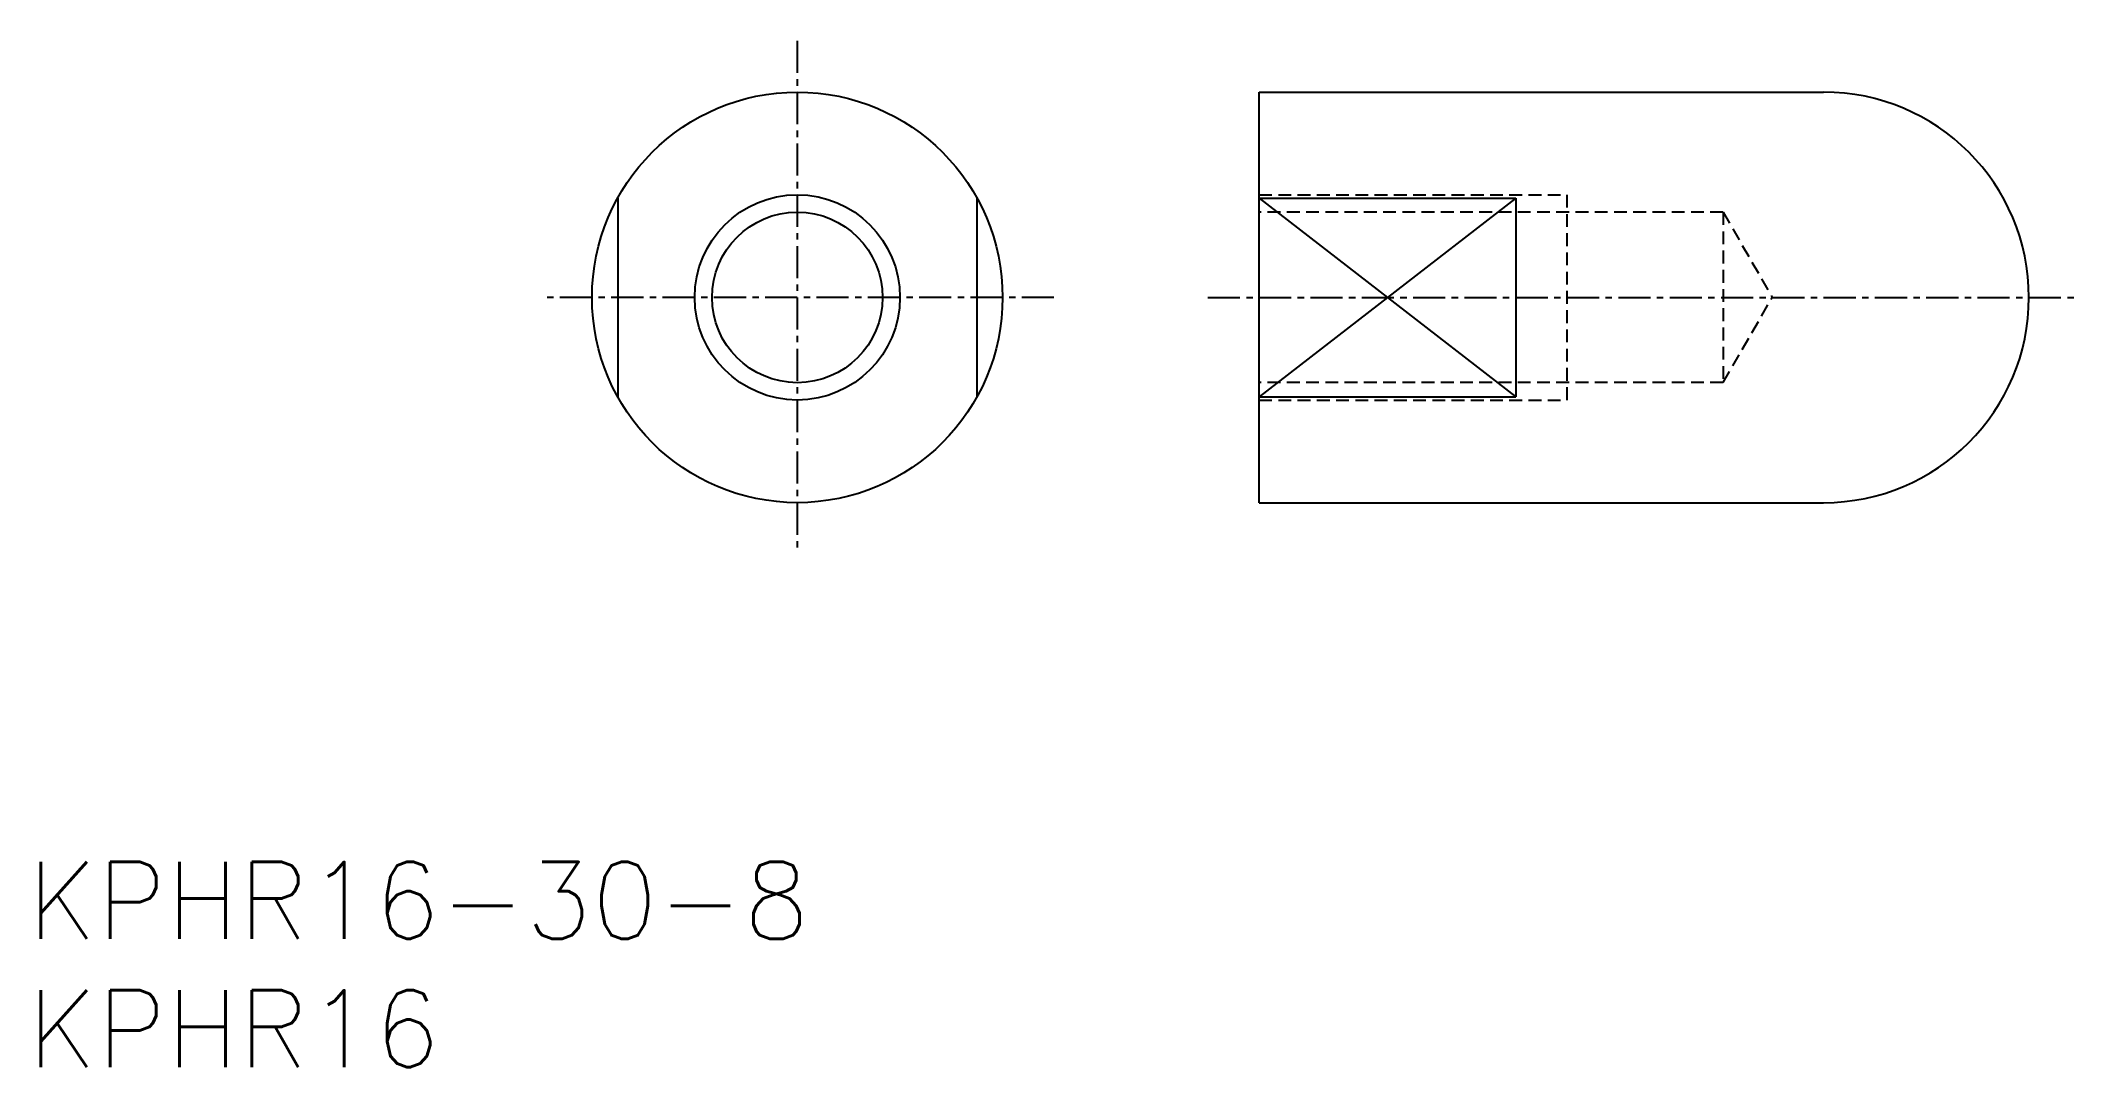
# Model space of a CAD drawing. Extents: x 0.5 to 80, y 0 to 40.
import ezdxf

# ---------------------------------------------------------------- set-up
doc = ezdxf.new("R2010")
doc.units = 0
doc.linetypes.add('CENTER', pattern=[2, 1.25, -0.25, 0.25, -0.25])
doc.linetypes.add('DASHED', pattern=[0.75, 0.5, -0.25])
doc.layers.get('0').update_dxf_attribs({"linetype": 'CONTINUOUS'})
doc.layers.add('CENTER', color=1, linetype='CENTER')
doc.styles.get("Standard").update_dxf_attribs({"font": 'txt.shx'})

# ---------------------------------------------------------------- blocks, each defined once
blk = doc.blocks.new('*U8')
at = {"color": 7, "linetype": 'CONTINUOUS'}
blk.add_text('KPHR16', height=3, dxfattribs=at).set_placement((0, 0))
blk = doc.blocks.new('*U9')
at = {"color": 7, "linetype": 'CONTINUOUS'}
blk.add_text('KPHR16-30-8', height=3, dxfattribs=at).set_placement((0, 5))

msp = doc.modelspace()

# ---------------------------------------------------------------- linework, layer by layer
at = {"color": 7, "linetype": 'CONTINUOUS'}
for p, q in [((48, 22), (48, 38)), ((48, 38), (70, 38)), ((23, 33.873), (23, 26.127)), ((37, 33.873), (37, 26.127)), ((48, 33.873), (58, 33.873)), ((48, 33.873), (58, 26.127)), ((58, 33.873), (48, 26.127)), ((58, 33.873), (58, 26.127)), ((48, 26.127), (58, 26.127)), ((48, 22), (70, 22))]:
    msp.add_line(p, q, dxfattribs=at)
at = {"color": 3, "linetype": 'DASHED'}
for p, q in [((48, 34), (60, 34)), ((60, 26), (60, 34)), ((66.081, 33.324), (48, 33.324)), ((66.081, 33.324), (68, 30)), ((66.081, 33.324), (66.081, 26.677)), ((66.081, 26.677), (68, 30)), ((66.081, 26.677), (48, 26.677)), ((48, 26), (60, 26))]:
    msp.add_line(p, q, dxfattribs=at)
at = {"color": 7, "linetype": 'CONTINUOUS'}
for radius in [8, 3.324]:
    msp.add_circle((30, 30), radius, dxfattribs=at)
at = {"color": 3, "linetype": 'CONTINUOUS'}
msp.add_circle((30, 30), 4, dxfattribs=at)
at = {"color": 7, "linetype": 'CONTINUOUS'}
msp.add_arc((70, 30), 8, 270, 90, dxfattribs=at)
at = {"layer": 'CENTER', "color": 1, "linetype": 'CENTER'}
for p, q in [((30, 40), (30, 20)), ((40, 30), (20, 30)), ((46, 30), (80, 30))]:
    msp.add_line(p, q, dxfattribs=at)

# ---------------------------------------------------------------- block references
at = {"color": 7, "linetype": 'CONTINUOUS'}
for name in ['*U9', '*U8']:
    msp.add_blockref(name, (0, 0), dxfattribs=at)

doc.saveas('drawing.dxf')
